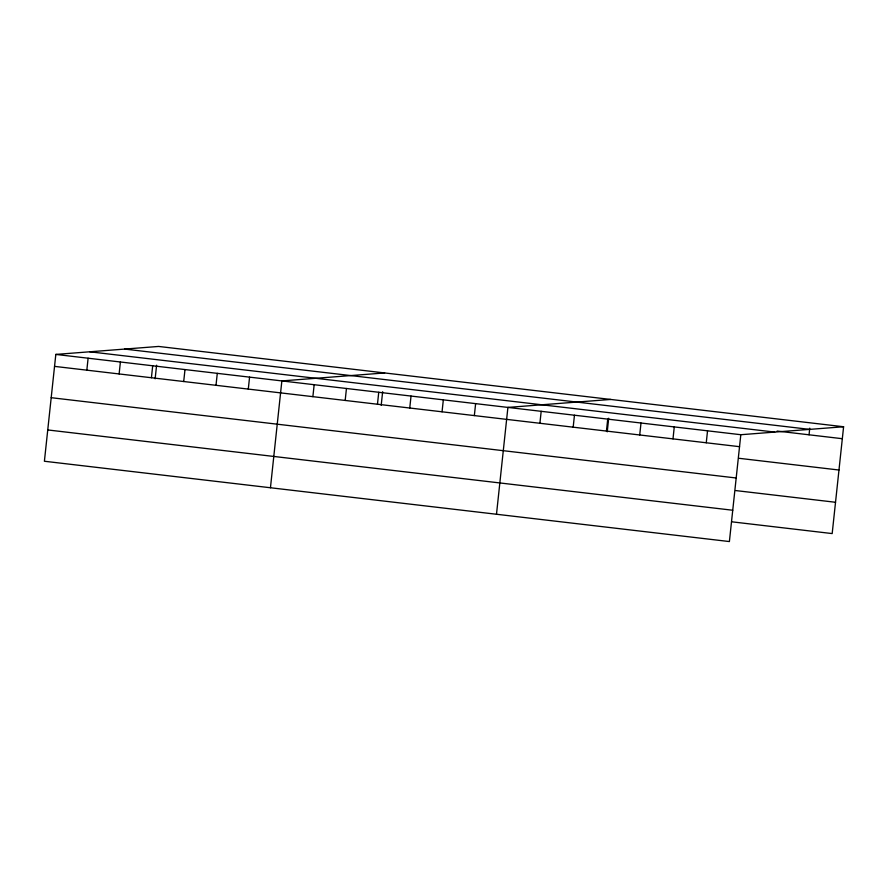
<?xml version="1.0" encoding="UTF-8"?>
<svg xmlns="http://www.w3.org/2000/svg" width="888" height="888" viewBox="0 0 888 888"><rect width="100%" height="100%" fill="white"/><g stroke="black" fill="none" stroke-linecap="round" stroke-linejoin="round"><path stroke-width="1.33" d="M843.6 426.751L158.608 346.442L55.822 354.423L44.4 461.249L729.392 541.558L740.814 434.72L843.6 426.751L832.178 533.577L732.367 521.878M86.835 370.163L88.112 358.208M119.125 373.948L120.402 361.993M151.415 377.733L152.692 365.778M155.145 378.821L156.599 365.212M183.705 381.518L184.993 369.563M216.006 385.303L217.283 373.349M248.296 389.088L249.572 377.134M270.452 487.756L281.862 380.919L384.648 372.949M312.876 396.659L314.163 384.704M345.177 400.455L346.453 388.489M377.467 404.24L378.743 392.274M381.196 405.328L382.65 391.708M409.757 408.025L411.033 396.059M442.046 411.81L443.334 399.844M474.347 415.595L475.624 403.629M496.492 514.252L507.914 407.414L610.7 399.445M539.904 423.276L541.181 411.322M573.182 427.184L574.458 415.218M606.449 431.08L607.725 419.114M607.237 431.823L608.691 418.215M639.715 434.976L641.003 423.021M672.993 438.883L674.27 426.917M706.26 442.779L707.536 430.813M809.046 434.809L809.756 428.16M124.686 349.073L809.678 429.381M777.111 431.057L842.324 438.705M89.732 351.792L774.736 432.09M55.822 354.423L740.814 434.72M54.534 366.378L739.538 446.675M739.16 458.319L838.971 470.018M51.193 397.691L736.185 477.988M735.719 490.576L835.53 502.275M47.741 429.947L732.744 510.245"/></g></svg>
